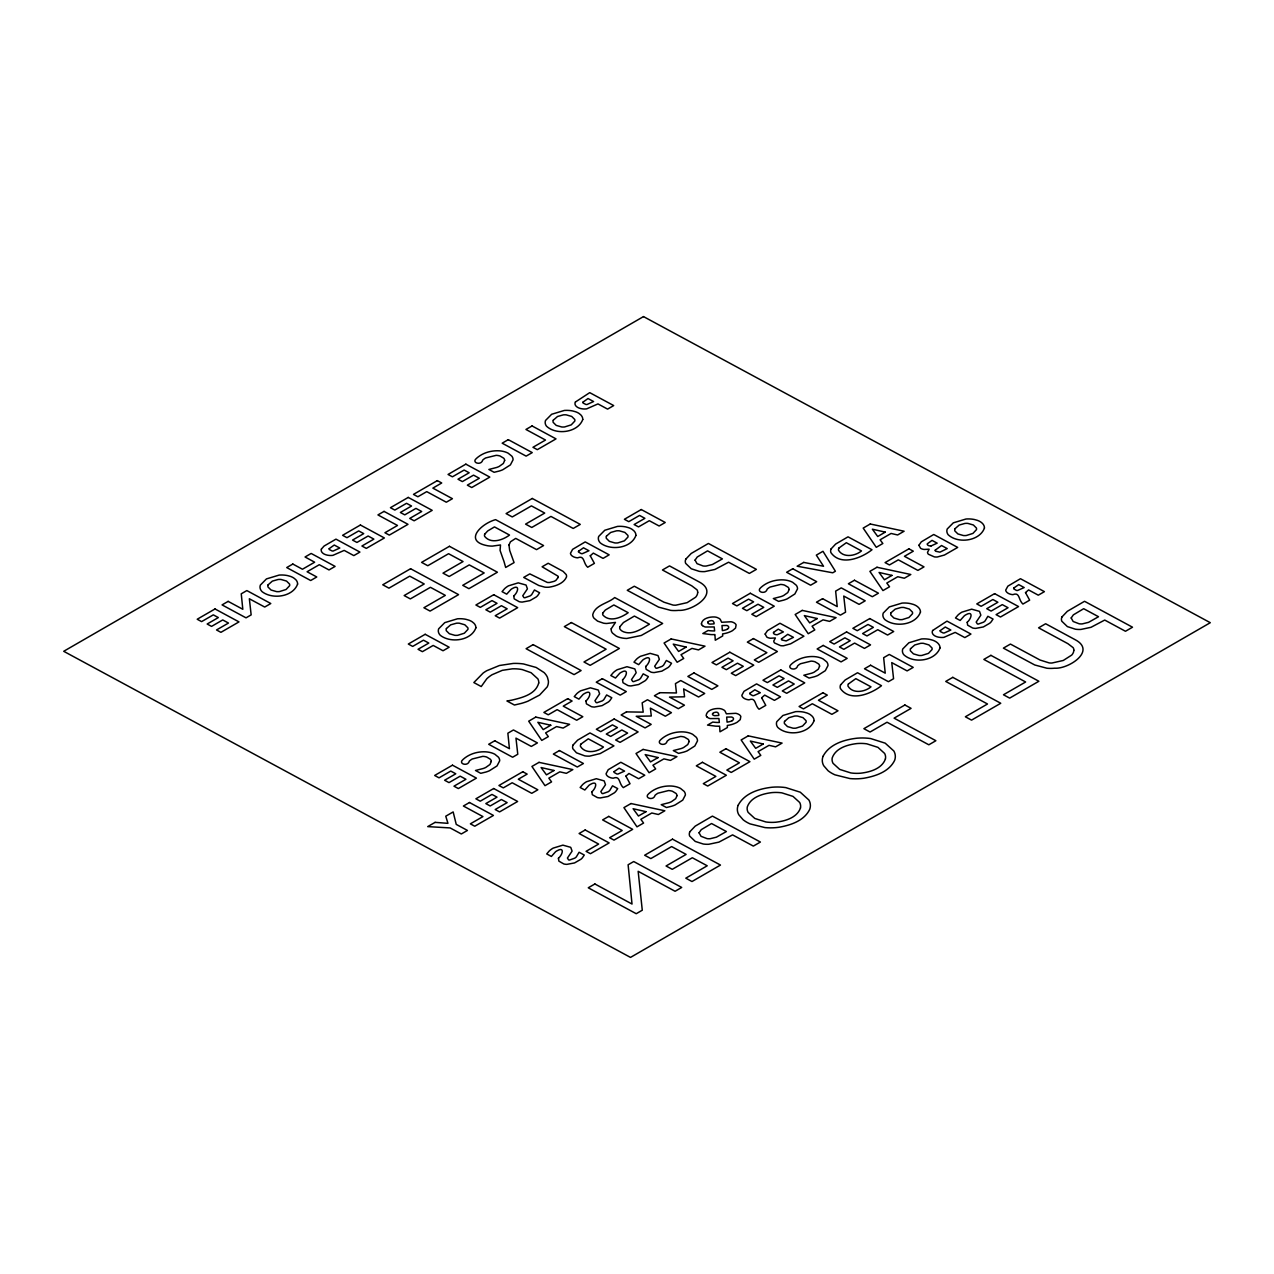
<?xml version="1.0" encoding="UTF-8"?>
<svg xmlns="http://www.w3.org/2000/svg" width="1274" height="1274" viewBox="0 0 1274 1274"><rect width="100%" height="100%" fill="white"/><g stroke="black" fill="none" stroke-linecap="round" stroke-linejoin="round"><path stroke-width="1.5" d="M321.398 549.094L324.074 546.052L335.97 539.141L359.921 552.072L353.822 555.607L344.187 550.4L332.896 555.353A9.762 5.446 -2.6 0 1 328.851 555.384L327.928 555.257A10.511 5.86 -2.6 0 1 324.01 553.967L323.421 553.617A9.969 5.558 -2.6 0 1 321.382 549.094M931.103 545.925L937.154 543.154L932.027 540.383L927.265 543.839A3.44 1.911 -2.6 0 0 928.236 545.399A3.583 2.007 -2.6 0 0 931.119 545.941M701.385 623.846C702.213 618.208 709.873 616.696 714.698 616.982A7.994 4.459 -2.6 0 1 717.151 617.492L718.95 618.32A8.87 4.953 -2.6 0 1 720.288 619.403L721.657 622.269L731.021 621.76A8.026 4.475 -2.6 0 1 732.869 622.269A8.854 4.937 -2.6 0 1 734.572 623.145A8.122 4.539 -2.6 0 1 736.117 624.929L735.544 628.066L732.502 630.646A19.636 10.956 -2.6 0 1 724.062 633.656L722.597 633.895L722.708 635.949L715.271 640.249L714.921 634.563A21.642 12.071 -2.6 0 1 710.733 634.563L702.834 633.528L708.073 630.503A23.314 13.011 -2.6 0 0 714.634 630.933L714.22 626.951L705.493 627.015A7.389 4.125 -2.6 0 1 703.503 626.267A7.867 4.379 -2.6 0 1 702.436 625.55M702.5 625.582A7.389 4.125 -2.6 0 1 701.433 623.878M707.213 717.151A7.421 4.141 -2.6 0 1 706.146 715.415C706.815 709.793 714.618 708.248 719.412 708.535A7.994 4.459 -2.6 0 1 721.848 709.061L723.648 709.873A8.886 4.953 -2.6 0 1 724.986 710.972L726.371 713.822L735.735 713.313A8.026 4.475 -2.6 0 1 737.566 713.822A8.838 4.937 -2.6 0 1 739.286 714.698A8.122 4.539 -2.6 0 1 740.815 716.498L740.242 719.635L737.216 722.215A19.524 10.893 -2.6 0 1 729.461 725.081L727.311 725.447L727.406 727.518L719.969 731.817L719.619 726.132A21.754 12.135 -2.6 0 1 715.431 726.132L707.532 725.097L712.787 722.055A23.346 13.027 -2.6 0 0 719.332 722.485L718.918 718.52L710.207 718.584A7.421 4.141 -2.6 0 1 708.217 717.835A7.883 4.395 -2.6 0 1 707.15 717.103M765.148 634.054L766.773 637.032A6.88 3.838 -2.6 0 0 770.42 638.242L775.388 637.956L773.764 641.077A8.313 4.634 -2.6 0 0 774.624 643.004L780.596 645.647A8.679 4.841 -2.6 0 0 783.542 645.775L790.676 643.8L803.926 636.204L779.975 623.257L767.505 630.63L765.148 634.054M918.92 545.288L920.545 548.25A6.911 3.854 -2.6 0 0 924.191 549.46L929.144 549.19L927.536 552.311A8.313 4.634 -2.6 0 0 928.38 554.238L934.368 556.881A8.679 4.841 -2.6 0 0 937.314 556.993L944.448 555.034L957.698 547.422L933.746 534.491L921.293 541.848L918.92 545.288M625.884 776.137L630.025 783.733L623.304 787.619C618.575 783.478 620.486 775.34 613.24 778.191A7.915 4.411 -2.6 0 1 610.867 777.793L609.768 777.411A9.905 5.526 -2.6 0 1 608.112 776.551A9.412 5.239 -2.6 0 1 606.09 773.684L608.224 769.703L620.836 762.266L644.787 775.213L638.672 778.732L628.942 773.477L625.884 776.137M761.645 697.77L765.77 705.366L759.065 709.236C754.335 705.111 756.23 696.974 749.001 699.824A7.931 4.427 -2.6 0 1 746.612 699.426L745.529 699.044A9.873 5.51 -2.6 0 1 743.873 698.184A9.396 5.239 -2.6 0 1 741.85 695.317L743.984 691.336L756.581 683.899L780.548 696.83L774.433 700.366L764.703 695.11L761.645 697.77M1025.506 592.585L1029.647 600.181L1022.926 604.051C1018.197 599.927 1020.092 591.773 1012.862 594.639A7.915 4.411 -2.6 0 1 1010.473 594.225L1009.39 593.859A9.889 5.51 -2.6 0 1 1007.734 592.999A9.38 5.239 -2.6 0 1 1005.712 590.117L1007.861 586.151L1020.458 578.714L1044.409 591.646L1038.294 595.181L1028.58 589.926L1025.506 592.585M590.26 555.783L594.401 563.363L587.68 567.249C582.951 563.108 584.862 554.97 577.632 557.821A7.915 4.411 -2.6 0 1 575.243 557.423L574.144 557.057A9.953 5.542 -2.6 0 1 573.125 556.579A9.396 5.239 -2.6 0 1 570.465 553.314L572.615 549.349L585.212 541.912L609.163 554.843L603.064 558.378L593.334 553.107L590.26 555.783M611.186 628.862L611.281 630.614A16.212 9.045 -2.6 0 0 612.507 633.098L616.202 635.997A16.896 9.428 -2.6 0 0 626.728 638.481L641.268 635.471L662.671 623.464L614.689 597.554C608.287 603.303 595.261 604.879 592.776 614.514A16.116 8.998 -2.6 0 0 593.987 618.193L597.57 621.123L603.51 623.177A12.756 7.118 -2.6 0 0 606.758 623.48L615.469 622.413L611.186 628.862M781.472 638.927L781.456 639.15A3.265 1.815 -2.6 0 0 781.918 640.01L786.185 640.933L793.431 637.35L787.778 634.309L781.472 638.927M935.227 550.161L935.227 550.384A3.265 1.815 -2.6 0 0 935.689 551.244L939.957 552.168L947.203 548.584L941.55 545.527L935.227 550.161M695.063 560.13L697.021 563.649L703.057 565.959A9.093 5.08 -2.6 0 0 706.146 566.054L712.405 564.509L722.406 558.888L707.564 550.862L697.244 557.009L695.063 560.13M699.06 832.798L701.019 836.301L707.054 838.626A9.109 5.08 -2.6 0 0 710.159 838.722L716.402 837.177L726.403 831.54L711.561 823.53L701.257 829.661L699.06 832.798M1071.195 617.97L1073.154 621.489L1079.189 623.798A9.109 5.08 -2.6 0 0 1082.279 623.894L1088.537 622.349L1098.522 616.727L1083.68 608.701L1073.377 614.848L1071.195 617.97M504.647 460.44L503.373 463.449L499.201 466.411A17.74 9.889 -2.6 0 1 496.717 467.447L488.882 469.469L494.121 472.288L499.217 471.046A23.903 13.329 -2.6 0 0 502.784 469.74L510.396 464.899L513.056 459.803A16.514 9.205 -2.6 0 0 511.814 456.14L508.183 453.194A16.658 9.3 -2.6 0 0 499.281 450.821C491.095 450.327 482.464 452.859 476.38 458.465C471.077 462.781 481.301 465.934 482.735 460.057A19.54 10.909 -2.6 0 1 485.633 457.955L496.175 455.344A9.412 5.255 -2.6 0 1 500.077 456.028L503.692 458.194A9.587 5.351 -2.6 0 1 504.584 459.85L504.647 460.44M508.979 544.985L509.68 550.448L514.075 562.598L505.667 567.456L504.122 561.93A121.444 67.729 -2.6 0 0 503.087 559.015L500.077 550.432L500.507 544.969L492.449 546.1A16.116 8.982 -2.6 0 1 487.385 545.702C462.908 541.1 481.381 523.518 495.602 519.649L543.584 545.559L536.545 549.635L515.715 538.392L510.444 541.8L508.979 544.985M689.091 741.532L687.801 744.542L683.628 747.519A17.74 9.889 -2.6 0 1 681.144 748.555L673.325 750.577L678.564 753.396L683.66 752.138A23.983 13.377 -2.6 0 0 687.212 750.848L694.824 746.007L697.483 740.911A16.514 9.205 -2.6 0 0 696.241 737.248L692.626 734.286A16.642 9.284 -2.6 0 0 683.708 731.929C675.523 731.435 666.907 733.967 660.808 739.589C655.505 743.889 665.729 747.042 667.178 741.165A19.572 10.909 -2.6 0 1 670.06 739.063L680.619 736.452A9.412 5.255 -2.6 0 1 684.52 737.136L688.119 739.302A9.587 5.351 -2.6 0 1 689.011 740.958L689.091 741.532M491.27 761.454L489.996 764.464L485.824 767.426A17.74 9.889 -2.6 0 1 483.34 768.477L475.505 770.483L480.744 773.318L485.856 772.06A23.967 13.377 -2.6 0 0 489.407 770.754L497.019 765.929L499.679 760.817A16.498 9.205 -2.6 0 0 498.437 757.17L494.806 754.208A16.642 9.284 -2.6 0 0 485.888 751.851C477.702 751.357 469.103 753.889 463.003 759.495C457.7 763.795 467.924 766.948 469.358 761.088A19.572 10.909 -2.6 0 1 472.256 758.986L482.798 756.358A9.412 5.255 -2.6 0 1 486.716 757.043L490.315 759.224A9.587 5.351 -2.6 0 1 491.207 760.881L491.27 761.454M676.988 795.661L675.698 798.671L671.525 801.633A17.74 9.889 -2.6 0 1 669.041 802.684L661.222 804.69L666.461 807.525L671.557 806.267A23.903 13.329 -2.6 0 0 675.109 804.961L682.721 800.136L685.38 795.024A16.498 9.205 -2.6 0 0 684.138 791.377L680.507 788.415A16.658 9.284 -2.6 0 0 671.605 786.042C663.42 785.564 654.804 788.08 648.721 793.702C643.418 798.018 653.626 801.155 655.075 795.294A19.651 10.956 -2.6 0 1 657.973 793.192L668.516 790.565A9.412 5.255 -2.6 0 1 672.417 791.265L676.016 793.431A9.571 5.335 -2.6 0 1 676.908 795.072L676.988 795.661M789.1 589.528L787.826 592.537L783.653 595.499A17.725 9.889 -2.6 0 1 781.169 596.535L773.334 598.557L778.573 601.392L783.669 600.134A23.967 13.377 -2.6 0 0 787.236 598.828L794.849 593.987L797.508 588.891A16.498 9.205 -2.6 0 0 796.266 585.228L792.635 582.282A16.658 9.284 -2.6 0 0 783.717 579.909C775.532 579.431 766.932 581.947 760.833 587.569C755.53 591.869 765.754 595.022 767.187 589.161A19.588 10.925 -2.6 0 1 770.085 587.043L780.644 584.432A9.412 5.255 -2.6 0 1 784.545 585.116L788.144 587.282A9.587 5.351 -2.6 0 1 789.036 588.938L789.1 589.528M819.58 666.206L818.306 669.216L814.134 672.178A17.709 9.873 -2.6 0 1 811.649 673.213L803.83 675.236L809.07 678.071L814.166 676.812A23.967 13.377 -2.6 0 0 817.717 675.507L825.329 670.665L827.989 665.569A16.498 9.205 -2.6 0 0 826.746 661.907L823.115 658.961A16.658 9.284 -2.6 0 0 814.213 656.588C806.028 656.094 797.413 658.626 791.313 664.248C786.01 668.547 796.234 671.701 797.683 665.824A19.54 10.909 -2.6 0 1 800.566 663.722L811.124 661.11A9.412 5.255 -2.6 0 1 815.026 661.795L818.625 663.961A9.587 5.351 -2.6 0 1 819.516 665.617L819.58 666.206M1073.839 650.154L1073.711 651.301A19.078 10.638 -2.6 0 1 1071.721 655.075L1063.264 660.473L1051.942 663.021A12.199 6.8 -2.6 0 1 1049.235 662.926L1040.046 660.028L1010.441 644.071L1003.386 648.132L1034.759 664.98L1046.894 668.229A22.566 12.597 -2.6 0 0 1054.745 668.197C1068.345 669.168 1096.484 651.173 1075.463 639.866L1045.636 623.75L1038.581 627.827L1067.899 643.673L1073.09 647.622A11.243 6.274 -2.6 0 1 1073.679 648.848L1073.839 650.154M697.706 592.314L697.579 593.461A19.142 10.67 -2.6 0 1 695.604 597.235L687.148 602.65L675.825 605.182A12.199 6.8 -2.6 0 1 673.102 605.086L663.913 602.188L634.309 586.231L627.254 590.292L658.626 607.141L670.761 610.389A22.566 12.581 -2.6 0 0 678.612 610.357C692.212 611.329 720.351 593.334 699.33 582.027L669.503 565.911L662.448 569.988L691.766 585.833L696.974 589.782A11.275 6.29 -2.6 0 1 697.547 591.009L697.706 592.314M297.59 584.097C292.877 597.092 272.206 599.672 261.982 591.582A17.661 9.842 -2.6 0 1 260.358 585.084L266.457 578.906L279.149 575.084A17.629 9.826 -2.6 0 1 287.558 575.593L290.392 576.374A15.989 8.918 -2.6 0 1 293.896 578.093L295.695 579.574A17.279 9.635 -2.6 0 1 297.59 584.097M582.775 419.48C577.966 432.634 556.228 435.469 546.466 426.153A17.709 9.873 -2.6 0 1 545.527 420.468L551.642 414.273L564.318 410.451A17.629 9.842 -2.6 0 1 572.727 410.976L575.561 411.757A15.989 8.918 -2.6 0 1 579.065 413.461L580.864 414.958A17.295 9.651 -2.6 0 1 582.759 419.48M940.005 647.956C935.212 661.126 913.474 663.945 903.696 654.629A17.693 9.873 -2.6 0 1 902.772 648.944L908.888 642.765L921.564 638.943A17.629 9.826 -2.6 0 1 929.972 639.452L932.807 640.233A15.973 8.902 -2.6 0 1 936.31 641.953L937.282 642.669A17.215 9.603 -2.6 0 1 940.005 647.956M984.452 528.041C979.642 541.195 957.921 544.014 948.143 534.698A17.709 9.873 -2.6 0 1 947.203 529.013L953.318 522.834L965.995 519.012A17.613 9.826 -2.6 0 1 974.403 519.521L977.254 520.318A15.989 8.918 -2.6 0 1 980.757 522.022L981.713 522.738A17.215 9.603 -2.6 0 1 984.436 528.041M475.887 627.827C471.173 640.806 450.518 643.386 440.278 635.296A17.661 9.842 -2.6 0 1 438.654 628.815L444.753 622.636L457.446 618.798A17.629 9.826 -2.6 0 1 465.854 619.307L468.689 620.104A15.989 8.918 -2.6 0 1 472.192 621.808L473.992 623.304A17.263 9.635 -2.6 0 1 475.887 627.827M635.917 535.446C631.203 548.425 610.533 551.005 600.309 542.915A17.645 9.842 -2.6 0 1 598.684 536.434L604.784 530.255L617.476 526.417A17.645 9.842 -2.6 0 1 625.884 526.926L628.719 527.723A15.973 8.902 -2.6 0 1 632.222 529.427L634.022 530.924A17.279 9.635 -2.6 0 1 635.917 535.446M814.038 720.686C809.245 733.84 787.507 736.675 777.729 727.358A17.693 9.873 -2.6 0 1 776.79 721.673L782.921 715.478L795.597 711.656A17.629 9.826 -2.6 0 1 803.99 712.166L806.84 712.962A15.973 8.902 -2.6 0 1 810.344 714.666L812.143 716.163A17.279 9.635 -2.6 0 1 814.038 720.686M920.465 612.109C915.751 625.104 895.081 627.668 884.841 619.578A17.645 9.842 -2.6 0 1 883.232 613.097L889.332 606.918L902.024 603.096A17.613 9.826 -2.6 0 1 910.416 603.605L913.267 604.386A15.989 8.918 -2.6 0 1 916.77 606.09L917.726 606.806A17.215 9.603 -2.6 0 1 920.465 612.109M585.96 700.955L586.406 703.821L591.375 706.656A8.95 5 -2.6 0 0 594.464 707.054L602.108 705.621L608.446 701.942A19.747 11.004 -2.6 0 0 610.023 700.382L611.807 697.738L606.631 694.951L603.876 699.569A14.348 7.994 -2.6 0 1 602.299 700.859L597.044 702.738A2.516 1.401 -2.6 0 1 596.105 702.563L594.958 700.732L599.624 693.836L598.27 690.03L590.435 687.833L580.689 690.811A25.193 14.046 -2.6 0 0 576.724 693.725L574.24 696.607L578.922 699.139L583.062 694.473A14.922 8.329 -2.6 0 1 584.543 693.502C592.203 689.011 590.451 697.085 585.96 700.955M591.853 791.823L592.299 794.689L597.267 797.524A8.95 5 -2.6 0 0 600.341 797.922L608.001 796.489L614.339 792.826A19.763 11.02 -2.6 0 0 615.915 791.265L617.699 788.606L612.523 785.819L609.768 790.453A14.285 7.978 -2.6 0 1 608.192 791.743L602.936 793.606A2.516 1.401 -2.6 0 1 601.997 793.447L600.85 791.6L605.516 784.704L604.179 780.898L596.328 778.701L586.581 781.695A25.13 14.014 -2.6 0 0 582.616 784.609L580.148 787.491L584.814 790.007L588.954 785.357A14.97 8.345 -2.6 0 1 590.435 784.37C598.111 779.895 596.343 787.969 591.853 791.823M645.695 666.477L646.141 669.344L651.11 672.178A8.95 5 -2.6 0 0 654.183 672.576L661.843 671.143L668.181 667.465A19.747 11.004 -2.6 0 0 669.758 665.904L671.525 663.26L666.366 660.473L663.611 665.092A14.317 7.978 -2.6 0 1 662.034 666.382L656.779 668.261A2.516 1.401 -2.6 0 1 655.839 668.086L654.677 666.238L659.359 659.343L658.005 655.553L650.154 653.355L640.424 656.333A25.13 14.014 -2.6 0 0 636.459 659.247L633.974 662.13L638.656 664.646L642.797 659.996A14.97 8.345 -2.6 0 1 644.278 659.008C651.938 654.533 650.17 662.623 645.695 666.477M513.756 595.977L514.202 598.844L519.171 601.678A8.95 4.985 -2.6 0 0 522.244 602.076L529.904 600.643L536.243 596.965A19.795 11.036 -2.6 0 0 537.819 595.42L539.603 592.76L534.443 589.973L531.688 594.608A14.317 7.978 -2.6 0 1 530.111 595.898L524.856 597.761A2.516 1.401 -2.6 0 1 523.901 597.602L522.754 595.754L527.42 588.859L526.082 585.053L518.231 582.855L508.485 585.833A25.082 13.982 -2.6 0 0 504.536 588.763L502.052 591.646L506.718 594.162L510.874 589.512A14.938 8.329 -2.6 0 1 512.339 588.524C520.015 584.033 518.247 592.123 513.756 595.977M558.426 858.262L558.872 861.128L563.841 863.963A8.95 4.985 -2.6 0 0 566.914 864.361L574.574 862.928L580.912 859.249A19.827 11.052 -2.6 0 0 582.489 857.689L584.272 855.045L579.097 852.258L576.342 856.876A14.317 7.978 -2.6 0 1 574.765 858.166L569.51 860.046A2.516 1.401 -2.6 0 1 568.57 859.87L567.424 858.039L572.09 851.143L570.736 847.337L562.901 845.14L553.155 848.118A25.114 13.998 -2.6 0 0 549.19 851.032L546.721 853.93L551.387 856.446L555.528 851.78A14.938 8.329 -2.6 0 1 557.009 850.809C564.685 846.318 562.917 854.408 558.426 858.262M622.54 679.838L622.986 682.705L627.955 685.539A8.95 5 -2.6 0 0 631.028 685.938L638.672 684.504L645.01 680.826A19.747 11.004 -2.6 0 0 646.603 679.281L648.37 676.621L643.211 673.835L640.456 678.469A14.317 7.978 -2.6 0 1 638.879 679.743L633.624 681.622A2.5 1.401 -2.6 0 1 632.684 681.463L631.522 679.615L636.188 672.72L634.85 668.914L626.999 666.716L617.269 669.71A25.193 14.046 -2.6 0 0 613.304 672.624L610.819 675.507L615.485 678.023L619.642 673.373A14.922 8.329 -2.6 0 1 621.107 672.385C628.783 667.894 627.031 675.968 622.54 679.838M967.205 622.285L967.635 625.152L972.603 627.986A8.95 4.985 -2.6 0 0 975.677 628.385L983.337 626.951L989.675 623.273A19.795 11.052 -2.6 0 0 991.268 621.712L993.035 619.068L987.86 616.282L985.121 620.9A14.348 7.994 -2.6 0 1 983.528 622.19L978.273 624.069A2.516 1.401 -2.6 0 1 977.333 623.894L976.187 622.062L980.853 615.167L979.499 611.361L971.664 609.163L961.918 612.141A25.114 14.014 -2.6 0 0 957.968 615.055L955.484 617.954L960.15 620.47L964.307 615.82A14.938 8.329 -2.6 0 1 965.772 614.832C973.447 610.342 971.68 618.431 967.205 622.285M538.727 682.975C535.685 694.41 522.006 697.69 511.877 700.127A53.397 29.78 -2.6 0 1 506.909 700.971L514.441 705.032L521.209 703.439A47.234 26.34 -2.6 0 0 528.009 701.146L539.603 695.047L547.215 686.893A33.745 18.823 -2.6 0 0 548.393 681.001L547.454 677.354A35.608 19.858 -2.6 0 0 544.078 672.561L536.163 667.465L523.534 663.961A33.984 18.951 -2.6 0 0 513.247 663.436L499.44 665.506L486.748 670.713A43.778 24.413 -2.6 0 0 483.164 673.038L473.848 682.561L481.238 686.543L486.779 678.787A39.446 22.008 -2.6 0 1 492.114 674.71L502.338 670.331L512.371 668.834A25.002 13.934 -2.6 0 1 522.292 669.598L531.083 672.704L537.851 678.851A23.68 13.202 -2.6 0 1 538.727 682.975M619.769 626.84L619.69 628.098A8.807 4.905 -2.6 0 0 620.534 629.802L621.712 630.805A11.88 6.625 -2.6 0 0 623.942 631.936C633.098 635.248 642.032 628.464 649.437 624.196L634.388 616.059L623.432 622.54L619.769 626.84M602.745 613.112L602.65 613.654A7.692 4.284 -2.6 0 0 603.016 615.167C609.912 622.588 621.33 617.556 628.193 612.714L613.845 604.959L605.277 610.071L602.745 613.112M558.203 577.409L555.942 580.323A12.199 6.8 -2.6 0 1 554.031 581.358L549.635 582.473A6.88 3.838 -2.6 0 1 547.231 582.409L529.809 573.889L523.694 577.409L538.791 585.499L544.778 587.139A11.96 6.673 -2.6 0 0 549.221 587.171C555.719 586.104 563.649 583.476 566.484 576.995A12.23 6.816 -2.6 0 0 566.182 574.542L563.124 571.389L548.202 563.267L542.103 566.787L557.98 576.151A6.959 3.886 -2.6 0 1 558.203 577.409M738.108 805.343L737.55 807.27A33.506 18.696 -2.6 0 0 738.761 814.707L743.108 819.739A37.296 20.814 -2.6 0 0 750.052 823.88L765.021 827.606A33.761 18.823 -2.6 0 0 778.621 827.32C790.358 825.329 804.133 820.886 809.691 809.404A34.175 19.062 -2.6 0 0 808.91 800.04L800.279 792.205L785.771 787.603A34.032 18.983 -2.6 0 0 772.347 787.205C759.527 788.59 744.462 793.097 738.108 805.343M823.052 756.31L822.478 758.237A33.506 18.696 -2.6 0 0 823.689 765.674L828.036 770.706A37.296 20.798 -2.6 0 0 834.996 774.847L849.965 778.573A33.761 18.839 -2.6 0 0 863.565 778.287C875.302 776.296 889.061 771.853 894.635 760.371A34.159 19.046 -2.6 0 0 893.854 751.007L885.207 743.172L870.699 738.57A34.032 18.983 -2.6 0 0 857.291 738.172C844.455 739.557 829.39 744.064 823.052 756.31M582.998 402.138L582.935 402.377A2.707 1.513 -2.6 0 0 583.094 403.046L585.913 404.463A2.898 1.624 -2.6 0 0 587.059 404.495L593.573 401.533L588.015 398.539L582.998 402.138M329.233 548.632L329.154 548.871A2.707 1.513 -2.6 0 0 329.313 549.54L332.132 550.973A2.898 1.608 -2.6 0 0 333.278 550.989L339.792 548.043L334.25 545.033L329.233 548.632M940.244 630.614L940.18 630.853A2.707 1.513 -2.6 0 0 940.339 631.522L943.142 632.955A2.898 1.624 -2.6 0 0 944.305 632.971L950.818 630.025L945.26 627.015L940.244 630.614M484.693 534.22L484.518 534.825A8.138 4.539 -2.6 0 0 484.757 536.513C491.079 544.189 502.832 540.08 509.52 535.048L494.471 526.91L487.687 530.971L484.693 534.22M800.47 807.987C796.998 817.797 785.166 821.109 775.818 822.224A24.859 13.855 -2.6 0 1 765.897 821.969L754.797 818.449L748.109 812.35A24.716 13.791 -2.6 0 1 747.328 806.84C750.848 797.062 762.632 793.718 771.98 792.603A24.747 13.807 -2.6 0 1 781.87 792.858L793.001 796.393L799.674 802.477A24.875 13.871 -2.6 0 1 800.47 807.987M885.414 758.954C881.926 768.763 870.094 772.076 860.762 773.191A24.859 13.871 -2.6 0 1 850.841 772.936L839.725 769.416L833.037 763.317A24.732 13.791 -2.6 0 1 832.256 757.807C835.792 748.029 847.56 744.685 856.924 743.57A24.747 13.807 -2.6 0 1 866.814 743.825L877.945 747.36L884.618 753.444A24.891 13.887 -2.6 0 1 885.414 758.954M685.794 559.143L685.428 560.241A16.849 9.396 -2.6 0 0 685.667 563.379L691.256 568.761L699.267 571.357A16.451 9.173 -2.6 0 0 704.809 571.596L714.905 569.462L728.585 562.216L749.351 573.427L756.39 569.367L708.408 543.457L691.209 553.457L685.794 559.143M573.029 745.051L572.711 746.007A15.352 8.552 -2.6 0 0 572.87 748.762L576.469 752.807L584.798 755.864A14.253 7.947 -2.6 0 0 589.639 756.119L600.165 753.571L613.941 745.879L589.989 732.932L577.616 740.146L573.029 745.051M689.791 831.811L689.441 832.909A16.849 9.396 -2.6 0 0 689.664 836.047L695.254 841.429L703.264 844.009A16.451 9.173 -2.6 0 0 708.806 844.264L718.902 842.13L732.582 834.884L753.348 846.095L760.403 842.034L712.421 816.108L695.222 826.125L689.791 831.811M831.078 548.935L830.759 549.89A15.352 8.568 -2.6 0 0 830.935 552.661C840.697 566.436 861.415 558.108 872.005 549.763L848.038 536.832L835.664 544.046L831.078 548.935M840.585 684.855L840.283 685.81A15.352 8.568 -2.6 0 0 840.442 688.581C850.204 702.356 870.922 694.027 881.497 685.699L857.545 672.752L845.172 679.966L840.585 684.855M1061.927 616.982L1061.561 618.081A16.849 9.396 -2.6 0 0 1061.799 621.218L1067.389 626.601L1075.383 629.197A16.451 9.173 -2.6 0 0 1080.941 629.436L1091.022 627.302L1104.717 620.056L1125.468 631.267L1132.522 627.206L1084.54 601.296L1067.341 611.297L1061.927 616.982M1013.786 588.047L1013.722 588.269A3.042 1.704 -2.6 0 0 1013.786 588.907L1016.445 590.403A3.217 1.8 -2.6 0 0 1017.639 590.451L1024.169 587.553L1018.722 584.607L1013.786 588.047M614.164 771.598L614.1 771.821A3.042 1.688 -2.6 0 0 614.164 772.458L616.823 773.955A3.217 1.8 -2.6 0 0 618.017 774.019L624.563 771.104L619.116 768.174L614.164 771.598M749.924 693.231L749.86 693.454A3.042 1.688 -2.6 0 0 749.924 694.091L752.568 695.588A3.217 1.8 -2.6 0 0 753.778 695.636L760.307 692.738L754.861 689.791L749.924 693.231M578.555 551.244L578.476 551.451A3.042 1.704 -2.6 0 0 578.539 552.088L581.199 553.585A3.233 1.8 -2.6 0 0 582.393 553.649L588.938 550.75L583.492 547.804L578.555 551.244M268.129 584.814L267.938 585.371A9.205 5.144 -2.6 0 0 268.018 587.011L271.028 590.005L276.506 591.598A9.205 5.144 -2.6 0 0 279.452 591.582L286.061 589.496L289.612 585.706A9.205 5.144 -2.6 0 0 289.548 584.065L286.523 581.071L281.06 579.479A9.205 5.144 -2.6 0 0 278.098 579.495L272.349 581.119L268.129 584.814M446.426 628.528L446.234 629.085A9.205 5.144 -2.6 0 0 446.314 630.741L449.34 633.735L454.802 635.312A9.205 5.128 -2.6 0 0 457.748 635.296L464.357 633.21L467.908 629.436A9.189 5.128 -2.6 0 0 467.845 627.779L464.819 624.786L459.357 623.209A9.205 5.128 -2.6 0 0 456.395 623.225L450.646 624.849L446.426 628.528M553.298 420.181L553.123 420.738A9.205 5.144 -2.6 0 0 553.187 422.379L556.212 425.389L561.675 426.965A9.205 5.144 -2.6 0 0 564.621 426.949L571.246 424.863L574.797 421.089A9.205 5.128 -2.6 0 0 574.717 419.433L571.707 416.439L566.229 414.862A9.205 5.128 -2.6 0 0 563.283 414.878L557.518 416.502L553.298 420.181M606.456 536.147L606.265 536.704A9.205 5.144 -2.6 0 0 606.344 538.345L609.37 541.354L614.832 542.931A9.205 5.128 -2.6 0 0 617.779 542.915L624.387 540.829L627.939 537.055A9.189 5.128 -2.6 0 0 627.875 535.399L624.849 532.405L619.387 530.828A9.205 5.128 -2.6 0 0 616.425 530.844L610.676 532.468L606.456 536.147M773.557 632.398L773.493 632.621A3.44 1.911 -2.6 0 0 774.465 634.165A3.583 2.007 -2.6 0 0 777.347 634.707L783.383 631.936L778.255 629.149L773.557 632.398M890.988 612.81L890.813 613.367A9.205 5.144 -2.6 0 0 890.876 615.024L893.902 618.017L899.364 619.594A9.205 5.144 -2.6 0 0 902.311 619.594L908.935 617.508L912.487 613.718A9.205 5.128 -2.6 0 0 912.407 612.077L909.397 609.068L903.919 607.491A9.205 5.128 -2.6 0 0 900.973 607.507L895.208 609.131L890.988 612.81M784.577 721.387L784.386 721.944A9.205 5.128 -2.6 0 0 784.466 723.584L787.475 726.578L792.954 728.171A9.205 5.144 -2.6 0 0 795.9 728.155L802.524 726.069L806.06 722.294A9.205 5.128 -2.6 0 0 805.996 720.638L802.97 717.644L797.508 716.052A9.189 5.128 -2.6 0 0 794.562 716.068L788.797 717.708L784.577 721.387M910.544 648.673L910.353 649.23A9.205 5.128 -2.6 0 0 910.432 650.871L913.442 653.865L918.904 655.457A9.205 5.144 -2.6 0 0 921.866 655.441L928.491 653.355L932.027 649.565A9.205 5.128 -2.6 0 0 931.963 647.925L928.937 644.915L923.475 643.338A9.189 5.128 -2.6 0 0 920.529 643.354L914.764 644.978L910.544 648.673M954.974 528.742L954.799 529.299A9.205 5.128 -2.6 0 0 954.863 530.939L957.889 533.933L963.351 535.526A9.205 5.128 -2.6 0 0 966.297 535.51L972.922 533.424L976.473 529.634A9.189 5.128 -2.6 0 0 976.394 527.993L973.384 524.999L967.906 523.407A9.189 5.128 -2.6 0 0 964.959 523.423L959.195 525.047L954.974 528.742M575.434 401.995L575.163 402.6A9.953 5.558 -2.6 0 0 577.218 407.107L577.791 407.457A10.574 5.892 -2.6 0 0 580.817 408.572L582.632 408.89A9.73 5.43 -2.6 0 0 586.677 408.858L597.968 403.906L607.587 409.113L613.702 405.578L589.735 392.647L575.434 401.995M932.679 630.487L932.409 631.076A9.953 5.558 -2.6 0 0 934.447 635.599L935.036 635.949A10.511 5.86 -2.6 0 0 938.938 637.239L939.878 637.366A9.778 5.446 -2.6 0 0 943.923 637.35L955.197 632.398L964.832 637.589L970.947 634.054L946.996 621.123L932.679 630.487M580.848 744.159L580.578 744.749A8.695 4.857 -2.6 0 0 580.498 746.437C585.355 754.208 597.283 752.17 603.446 747.026L588.269 738.824L580.848 744.159M838.913 548.043L838.642 548.632A8.711 4.857 -2.6 0 0 838.563 550.336C843.404 558.108 855.332 556.069 861.495 550.925L846.318 542.724L838.913 548.043M848.42 683.979L848.134 684.568A8.711 4.857 -2.6 0 0 848.07 686.256C852.911 694.027 864.839 691.989 871.002 686.845L855.825 678.644L848.42 683.979M707.946 622.046L707.866 622.206A2.723 1.529 -2.6 0 0 708.201 623.416L709.029 623.862A3.328 1.863 -2.6 0 0 710.08 624.133L714.029 623.878A12.23 6.816 -2.6 0 0 713.997 622.54L713.233 621.171A2.389 1.338 -2.6 0 0 711.242 620.597L709.347 621.011A4.363 2.437 -2.6 0 0 708.599 621.425L707.946 622.046M712.66 713.599L712.564 713.759A2.739 1.529 -2.6 0 0 712.899 714.969L713.727 715.431A3.328 1.847 -2.6 0 0 714.778 715.685L718.743 715.447A12.119 6.768 -2.6 0 0 718.695 714.093L717.931 712.723A2.389 1.338 -2.6 0 0 715.956 712.166L714.045 712.58A4.379 2.437 -2.6 0 0 713.297 712.978L712.66 713.599M643.497 316.589L63.7 651.301L630.503 957.411L1210.3 622.699L643.497 316.589M215.019 608.956L197.199 619.244L201.595 621.616L213.299 614.864L218.332 617.572L207.152 624.021L211.548 626.394L222.727 619.944L228.476 623.05L216.516 629.961L220.912 632.334L238.986 621.903L215.019 608.956M228.157 601.376L222.058 604.895L246.025 617.842L251.153 614.88L249.354 598.764L264.705 607.045L270.805 603.526L246.853 590.579L241.248 593.811L242.808 609.275L228.157 601.376M292.829 564.048L286.714 567.567L310.681 580.514L316.78 576.979L307.082 571.755L319.296 564.701L328.995 569.94L335.11 566.404L311.159 553.457L305.043 556.993L314.662 562.2L302.448 569.239L292.829 564.048M360.415 525.015L342.595 535.319L346.974 537.692L358.695 530.924L363.727 533.631L352.548 540.08L356.943 542.453L368.122 536.004L373.871 539.125L361.912 546.02L366.307 548.393L384.382 537.962L360.415 525.015M384.047 511.384L377.932 514.919L397.504 525.477L384.923 532.739L389.318 535.112L407.998 524.331L384.047 511.384M408.253 497.417L390.417 507.705L394.813 510.078L406.533 503.31L411.55 506.017L400.37 512.482L404.766 514.855L415.945 508.39L421.71 511.511L409.734 518.422L414.13 520.795L432.204 510.348L408.253 497.417M437.332 480.617L413.477 494.392L417.856 496.764L426.742 491.637L446.314 502.211L452.429 498.691L432.857 488.117L441.728 482.989L437.332 480.617M465.854 464.15L448.034 474.454L452.413 476.81L464.134 470.058L469.166 472.765L457.987 479.215L462.366 481.588L473.546 475.138L479.311 478.26L467.351 485.155L471.73 487.528L489.821 477.097L465.854 464.15M508.278 439.657L502.179 443.193L526.13 456.124L532.245 452.604L508.278 439.657M532.054 425.946L525.939 429.465L545.511 440.04L532.946 447.301L537.325 449.658L556.021 438.877L532.054 425.946M410.594 568.73L382.741 584.798L388.936 588.158L409.734 576.151L424.226 583.97L404.145 595.563L410.339 598.907L430.421 587.314L445.327 595.372L423.892 607.746L430.086 611.09L458.576 594.639L410.594 568.73M449.435 546.307L421.583 562.375L427.777 565.72L448.575 553.712L463.067 561.547L442.986 573.141L449.181 576.485L469.262 564.892L484.184 572.95L462.733 585.323L468.912 588.668L497.417 572.217L449.435 546.307M532.293 498.468L506.081 513.597L512.275 516.941L531.433 505.889L544.731 513.072L525.573 524.124L531.768 527.468L550.925 516.416L573.22 528.455L580.275 524.394L532.293 498.468M425.182 634.293L408.301 644.039L412.68 646.412L423.462 640.185L428.812 643.067L418.031 649.294L422.411 651.667L433.192 645.44L443.034 650.759L449.149 647.224L425.182 634.293M493.723 594.719L475.903 605.007L480.298 607.38L492.003 600.611L497.035 603.335L485.856 609.784L490.251 612.157L501.43 605.707L507.179 608.813L495.22 615.724L499.615 618.097L517.69 607.65L493.723 594.719M641.268 509.536L624.387 519.282L628.783 521.655L639.564 515.429L644.899 518.327L634.118 524.538L638.513 526.91L649.294 520.7L659.136 526.003L665.235 522.483L641.268 509.536M533.137 644.628L526.082 648.705L574.064 674.615L581.119 670.554L533.137 644.628M571.389 622.556L564.334 626.617L606.137 649.199L583.97 661.986L590.165 665.331L619.371 648.466L571.389 622.556M452.477 765.18L434.657 775.468L439.036 777.841L450.757 771.073L455.789 773.796L444.61 780.245L449.005 782.618L460.169 776.169L465.934 779.274L453.974 786.185L458.353 788.558L476.428 778.127L452.477 765.18M494.774 740.767L488.675 744.287L512.626 757.234L517.77 754.256L515.97 738.14L531.322 746.437L537.421 742.917L513.454 729.97L507.864 733.203L509.425 748.682L494.774 740.767M535.765 717.103L528.694 721.18L541.753 740.417L548.33 736.611L545.606 732.884L556.563 726.562L563.14 728.075L569.605 724.333L535.765 717.103M567.726 698.646L543.871 712.421L548.25 714.794L557.136 709.666L576.692 720.24L582.823 716.705L563.251 706.146L572.106 701.019L567.726 698.646M602.347 678.66L596.248 682.179L620.215 695.126L626.314 691.591L602.347 678.66M671.159 638.943L664.072 643.02L677.147 662.257L683.724 658.451L681.001 654.725L691.957 648.402L698.534 649.915L705 646.173L671.159 638.943M750.306 593.254L732.486 603.542L736.866 605.914L748.586 599.146L753.619 601.854L742.439 608.319L746.835 610.676L758.014 604.226L763.763 607.348L751.803 614.259L756.199 616.616L774.258 606.185L750.306 593.254M792.747 568.745L786.631 572.281L810.598 585.212L816.698 581.692L792.747 568.745M803.719 562.407L797.142 566.213L832.734 572.79L835.394 571.246L822.972 551.292L816.331 555.13L823.53 566.245L803.719 562.407M870.269 523.996L863.183 528.089L876.273 547.31L882.85 543.504L880.111 539.794L891.067 533.456L897.644 534.969L904.11 531.226L870.269 523.996M550.766 725.24L543.218 729.604L537.851 722.294L550.766 725.24M686.16 647.081L678.612 651.444L673.261 644.118L686.16 647.081M885.271 532.134L877.722 536.497L872.371 529.188L885.271 532.134M435.087 822.367L427.714 826.619L450.136 827.925L461.331 833.976L467.447 830.441L456.235 824.389L453.162 811.936L445.757 816.204L447.954 823.338L435.087 822.367M469.485 802.509L463.386 806.028L482.942 816.586L470.361 823.848L474.756 826.221L493.436 815.44L469.485 802.509M493.691 788.526L475.871 798.814L480.25 801.187L491.971 794.419L497.003 797.142L485.824 803.591L490.203 805.964L501.383 799.515L507.148 802.62L495.188 809.531L499.567 811.904L517.642 801.473L493.691 788.526M522.786 771.741L498.914 785.517L503.31 787.873L512.18 782.762L531.752 793.32L537.851 789.8L518.295 779.226L527.165 774.098L522.786 771.741M539.013 762.362L531.927 766.454L545.001 785.676L551.562 781.886L548.839 778.159L559.796 771.837L566.373 773.334L572.838 769.607L539.013 762.362M559.461 750.561L553.346 754.081L577.313 767.028L583.412 763.508L559.461 750.561M614.164 718.982L596.328 729.269L600.723 731.642L612.444 724.874L617.46 727.597L606.281 734.047L610.676 736.42L621.855 729.97L627.62 733.076L615.645 739.987L620.04 742.36L638.115 731.929L614.164 718.982M626.442 711.895L621.123 714.969L645.074 727.9L651.189 724.38L636.22 716.291L651.285 716.004L650.377 708.121L665.346 716.211L671.446 712.676L647.495 699.745L642.176 702.818L643.195 712.15L626.442 711.895M659.709 692.69L654.39 695.763L678.341 708.694L684.457 705.175L669.487 697.085L684.552 696.798L683.644 688.916L698.598 697.005L704.713 693.47L680.762 680.539L675.443 683.612L676.446 692.96L659.709 692.69M693.948 672.927L687.849 676.446L711.8 689.393L717.915 685.858L693.948 672.927M729.811 652.224L711.991 662.512L716.37 664.885L728.091 658.117L733.107 660.824L721.928 667.289L726.323 669.662L737.503 663.197L743.268 666.318L731.292 673.229L735.687 675.602L753.762 665.155L729.811 652.224M753.444 638.577L747.328 642.112L766.884 652.67L754.304 659.932L758.699 662.305L777.395 651.524L753.444 638.577M802.238 610.405L795.167 614.498L808.226 633.719L814.803 629.913L812.079 626.203L823.036 619.865L829.613 621.378L836.078 617.635L802.238 610.405M822.574 598.669L816.459 602.204L840.41 615.135L845.554 612.173L843.754 596.057L859.106 604.354L865.205 600.818L841.254 587.887L835.648 591.12L837.209 606.583L822.574 598.669M854.472 580.243L848.373 583.763L872.34 596.71L878.439 593.19L854.472 580.243M876.974 567.264L869.887 571.357L882.962 590.579L889.539 586.773L886.8 583.062L897.756 576.724L904.333 578.237L910.799 574.494L876.974 567.264M908.935 548.823L885.064 562.598L889.459 564.955L898.329 559.843L917.901 570.402L924.016 566.882L904.444 556.308L913.315 551.18L908.935 548.823M553.999 770.499L546.466 774.863L541.1 767.553L553.999 770.499M817.239 618.543L809.691 622.906L804.34 615.597L817.239 618.543M891.959 575.402L884.427 579.766L879.06 572.456L891.959 575.402M643.099 749.415L636.013 753.507L649.087 772.729L655.664 768.923L652.925 765.212L663.897 758.874L670.474 760.387L676.94 756.645L643.099 749.415M780.787 669.917L762.967 680.22L767.346 682.593L779.067 675.825L784.099 678.532L772.92 684.998L777.315 687.355L788.495 680.905L794.243 684.027L782.284 690.938L786.679 693.295L804.754 682.864L780.787 669.917M823.227 645.424L817.112 648.96L841.079 661.891L847.178 658.371L823.227 645.424M846.589 631.936L829.708 641.682L834.104 644.055L844.885 637.828L850.22 640.711L839.439 646.937L843.834 649.31L854.615 643.083L864.457 648.402L870.556 644.883L846.589 631.936M869.76 618.575L852.863 628.321L857.259 630.694L868.04 624.467L873.375 627.349L862.594 633.576L866.989 635.949L877.77 629.722L887.596 635.041L893.711 631.506L869.76 618.575M658.101 757.552L650.552 761.916L645.185 754.606L658.101 757.552M585.18 829.979L579.081 833.514L598.637 844.073L586.072 851.335L590.451 853.707L609.147 842.926L585.18 829.979M608.733 816.395L602.618 819.915L622.19 830.489L609.609 837.735L614.004 840.107L632.684 829.326L608.733 816.395M630.996 803.544L623.926 807.62L636.984 826.842L643.577 823.052L640.838 819.325L651.794 813.003L658.371 814.5L664.837 810.774L630.996 803.544M702.42 762.314L696.305 765.833L715.877 776.407L703.296 783.669L707.691 786.042L726.371 775.245L702.42 762.314M725.973 748.714L719.858 752.233L739.43 762.808L726.849 770.069L731.228 772.442L749.924 761.661L725.973 748.714M748.236 735.862L741.149 739.955L754.224 759.161L760.801 755.371L758.062 751.644L769.018 745.322L775.595 746.835L782.077 743.092L748.236 735.862M822.924 692.753L799.069 706.513L803.448 708.885L812.318 703.758L831.89 714.332L838.005 710.812L818.434 700.238L827.304 695.11L822.924 692.753M870.588 665.235L864.473 668.754L888.424 681.686L893.568 678.723L891.768 662.623L907.12 670.904L913.219 667.385L889.268 654.438L883.662 657.687L885.223 673.15L870.588 665.235M994.596 593.636L976.776 603.924L981.155 606.297L992.876 599.528L997.892 602.252L986.729 608.701L991.108 611.074L1002.288 604.624L1008.053 607.73L996.077 614.641L1000.472 617.014L1018.563 606.567L994.596 593.636M645.998 811.681L638.449 816.029L633.098 808.719L645.998 811.681M763.237 744L755.689 748.348L750.338 741.054L763.237 744M594.878 883.965L588.254 887.787L636.236 913.713L642.271 910.209L638.163 871.32L675.093 891.274L681.717 887.452L633.735 861.543L628.114 864.775L632.015 904.03L594.878 883.965M672.497 839.152L644.644 855.236L650.839 858.58L671.637 846.573L686.129 854.408L666.047 865.986L672.242 869.33L692.323 857.752L707.229 865.794L685.794 878.184L691.989 881.528L720.479 865.062L672.497 839.152M904.89 705L863.868 728.68L870.062 732.024L887.038 722.231L928.826 744.796L935.88 740.72L894.093 718.154L911.085 708.344L904.89 705M952.777 677.354L945.722 681.431L987.509 703.996L965.358 716.784L971.552 720.129L1000.759 703.264L952.777 677.354M990.901 655.346L983.846 659.422L1025.634 681.988L1003.466 694.776L1009.661 698.12L1038.883 681.256L990.901 655.346M727.454 629.133L726.18 629.706A11.323 6.322 -2.6 0 1 722.342 630.582L721.992 625.534L726.753 625.47A3.408 1.895 -2.6 0 1 727.725 625.821A4.188 2.341 -2.6 0 1 727.39 629.085M732.168 720.686L730.878 721.259A11.323 6.306 -2.6 0 1 727.056 722.135L726.69 717.087L731.467 717.023A3.424 1.911 -2.6 0 1 732.439 717.389A3.806 2.118 -2.6 0 1 733.394 718.329A4.379 2.437 -2.6 0 1 732.136 720.67"/></g></svg>
